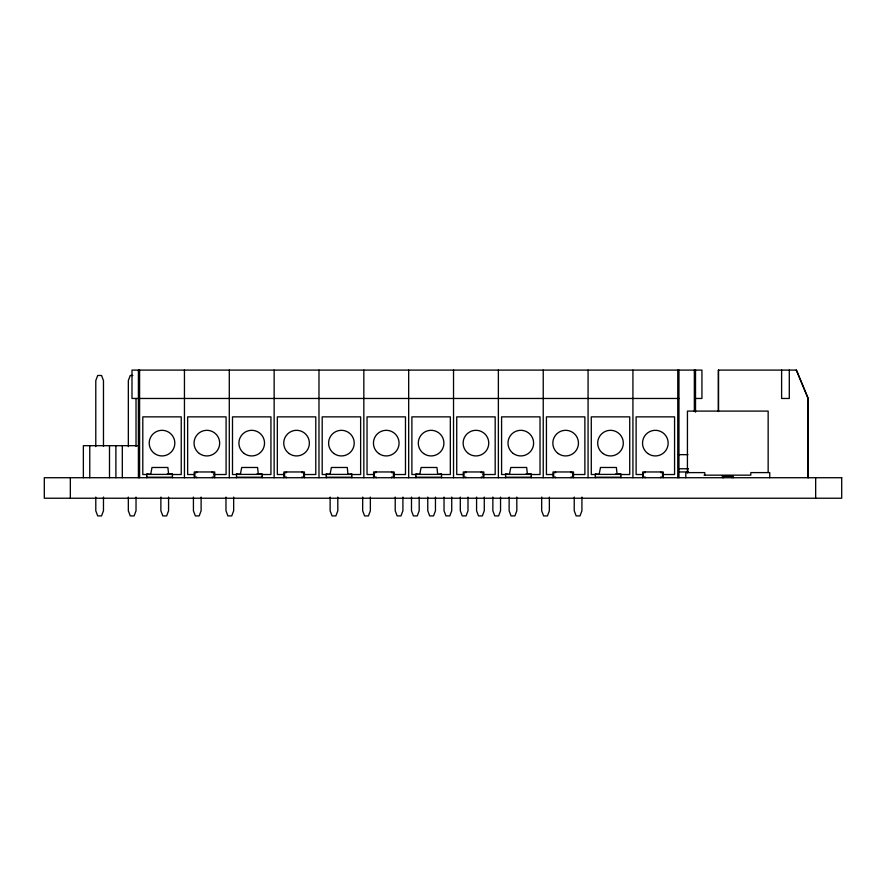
<?xml version="1.0" encoding="UTF-8"?>
<svg xmlns="http://www.w3.org/2000/svg" width="886" height="886" viewBox="0 0 886 886"><rect width="100%" height="100%" fill="white"/><g stroke="black" fill="none" stroke-linecap="round" stroke-linejoin="round"><path stroke-width="1.33" d="M150.653 474.398L152.004 467.476L167.875 467.476L168.595 473.877M240.35 474.398L241.701 467.476L257.571 467.476L258.291 473.877M330.046 474.398L331.397 467.476L347.268 467.476L347.988 474.398L351.831 473.877L351.831 477.72M132.822 375.476L130.253 375.476L128.337 380.592L128.337 446.61M678.964 398.467L131.992 398.467L131.992 370.093L701.933 370.093L701.933 398.467L695.521 398.467M138.094 445.691L83.362 445.691L83.362 477.72M678.388 454.662L687.946 454.662M678.776 468.76L688.4 468.76M678.776 471.961L688.4 471.961M167.31 473.877L172.438 473.877L172.438 477.72M257.006 473.877L262.134 473.877L262.134 477.72M526.096 473.877L531.223 473.877L531.223 477.72M615.792 473.877L620.92 473.877L620.92 477.72M146.81 474.398L172.438 474.398M236.507 474.398L262.134 474.398M326.203 474.398L351.831 474.398M415.899 474.398L441.527 474.398M505.596 474.398L531.223 474.398M595.292 474.398L620.92 474.398M146.888 474.519L142.801 474.519L142.801 416.863L181.242 416.863L181.242 474.519L171.884 474.519M194.455 474.519L187.644 474.519L187.644 416.863L226.085 416.863L226.085 474.519L214.058 474.519M236.584 474.519L232.497 474.519L232.497 416.863L270.939 416.863L270.939 474.519L261.58 474.519M284.151 474.519L277.34 474.519L277.34 416.863L315.781 416.863L315.781 474.519L303.754 474.519M326.281 474.519L322.194 474.519L322.194 416.863L360.635 416.863L360.635 474.519L351.277 474.519M373.848 474.519L367.037 474.519L367.037 416.863L405.478 416.863L405.478 474.519L393.45 474.519M415.977 474.519L411.89 474.519L411.89 416.863L450.332 416.863L450.332 474.519L440.973 474.519M463.544 474.519L456.733 474.519L456.733 416.863L495.174 416.863L495.174 474.519L483.147 474.519M505.673 474.519L501.587 474.519L501.587 416.863L540.028 416.863L540.028 474.519L530.67 474.519M553.241 474.519L546.429 474.519L546.429 416.863L584.871 416.863L584.871 474.519L572.843 474.519M595.37 474.519L591.283 474.519L591.283 416.863L629.725 416.863L629.725 474.519L620.366 474.519M642.937 474.519L636.126 474.519L636.126 416.863L674.567 416.863L674.567 474.519L662.54 474.519M704.06 475.162L750.819 475.162L750.819 472.603L769.746 472.603L769.746 477.72M146.81 477.211L172.438 477.211M236.507 477.211L262.134 477.211M326.203 477.211L351.831 477.211M415.899 477.211L441.527 477.211M505.596 477.211L531.223 477.211M595.292 477.211L620.92 477.211M796.281 370.093L808.054 398.467L808.054 477.72M815.663 477.72L815.663 498.231M808.231 477.72L808.231 398.467L796.459 370.093L718.358 370.093L718.358 411.492M789.293 370.093L789.293 398.467L781.607 398.467L781.607 370.093M768.151 472.437L768.151 411.093L687.447 411.093L687.425 472.437M733.231 477.72L733.231 475.804L722.345 475.804L722.345 477.72M731.947 477.72L731.947 476.125L723.618 476.125L723.618 477.72M718.535 370.093L718.535 411.492M704.758 475.162L704.758 472.603L685.819 472.603L685.819 477.72M695.521 370.093L695.521 412.134M694.336 370.093L694.336 411.492M687.68 468.76L687.68 472.958M678.964 370.093L678.964 477.72M677.768 370.093L677.768 477.72M663.204 477.72L663.204 471.961L642.704 471.961L642.704 477.72M660.646 471.961L660.646 472.603L662.562 472.603L662.562 477.089L660.646 477.089L660.646 477.72M645.263 471.961L645.263 472.603L643.347 472.603L643.347 477.089L645.263 477.089L645.263 477.72M632.925 370.093L632.925 477.72M617.077 473.877L616.357 467.476L600.486 467.476L599.135 474.398L595.292 473.877L595.292 477.72M588.071 370.093L588.071 477.72M581.914 497.079L581.914 510.79L579.987 515.907L576.144 515.907L574.228 510.79L574.228 497.079M573.508 477.72L573.508 471.961L553.008 471.961L553.008 477.72M570.949 471.961L570.949 472.603L572.865 472.603L572.865 477.089L570.949 477.089L570.949 477.72M555.566 471.961L555.566 472.603L553.65 472.603L553.65 477.089L555.566 477.089L555.566 477.72M549.364 497.079L549.364 510.79L547.448 515.907L543.605 515.907L541.678 510.79L541.678 497.079M543.229 370.093L543.229 477.72M527.38 473.877L526.661 467.476L510.79 467.476L509.439 474.398L505.596 473.877L505.596 477.72M516.815 497.079L516.815 510.79L514.899 515.907L511.056 515.907L509.129 510.79L509.129 497.079M500.546 497.079L500.546 510.79L498.63 515.907L494.776 515.907L492.86 510.79L492.86 497.079M498.375 370.093L498.375 477.72M484.277 497.079L484.277 510.79L482.349 515.907L478.506 515.907L476.579 510.79L476.579 497.079M483.811 477.72L483.811 471.961L463.312 471.961L463.312 477.72M481.253 471.961L481.253 472.603L483.169 472.603L483.169 477.089L481.253 477.089L481.253 477.72M467.996 497.079L467.996 510.79L466.08 515.907L462.237 515.907L460.31 510.79L460.31 497.079M465.87 471.961L465.87 472.603L463.954 472.603L463.954 477.089L465.87 477.089L465.87 477.72M453.532 370.093L453.532 477.72M451.727 497.079L451.727 510.79L449.8 515.907L445.957 515.907L444.041 510.79L444.041 497.079M441.527 477.72L441.527 473.877L437.684 474.398L436.964 467.476L421.094 467.476L419.742 474.398L415.899 473.877L415.899 477.72M435.458 497.079L435.458 510.79L433.531 515.907L429.688 515.907L427.761 510.79L427.761 497.079M419.178 497.079L419.178 510.79L417.262 515.907L413.408 515.907L411.492 510.79L411.492 497.079M408.679 370.093L408.679 477.72M402.909 497.079L402.909 510.79L400.981 515.907L397.138 515.907L395.222 510.79L395.222 497.079M394.115 477.72L394.115 471.961L373.615 471.961L373.615 477.72M391.557 471.961L391.557 472.603L393.473 472.603L393.473 477.089L391.557 477.089L391.557 477.72M376.173 471.961L376.173 472.603L374.257 472.603L374.257 477.089L376.173 477.089L376.173 477.72M370.359 497.079L370.359 510.79L368.432 515.907L364.589 515.907L362.673 510.79L362.673 497.079M363.836 370.093L363.836 477.72M337.81 497.079L337.81 510.79L335.894 515.907L332.051 515.907L330.124 510.79L330.124 497.079M330.113 474.398L326.203 473.877L326.203 477.72M318.982 370.093L318.982 477.72M304.419 477.72L304.419 471.961L283.919 471.961L283.919 477.72M301.86 471.961L301.86 472.603L303.776 472.603L303.776 477.089L301.86 477.089L301.86 477.72M286.477 471.961L286.477 472.603L284.561 472.603L284.561 477.089L286.477 477.089L286.477 477.72M274.139 370.093L274.139 477.72M240.416 474.398L236.507 473.877L236.507 477.72M233.66 497.079L233.66 510.79L231.744 515.907L227.89 515.907L225.974 510.79L225.974 497.079M229.286 370.093L229.286 477.72M214.722 477.72L214.722 471.961L194.222 471.961L194.222 477.72M212.164 471.961L212.164 472.603L214.08 472.603L214.08 477.089L212.164 477.089L212.164 477.72M201.111 497.079L201.111 510.79L199.195 515.907L195.352 515.907L193.425 510.79L193.425 497.079M196.781 471.961L196.781 472.603L194.865 472.603L194.865 477.089L196.781 477.089L196.781 477.72M184.443 370.093L184.443 477.72M168.573 497.079L168.573 510.79L166.646 515.907L162.802 515.907L160.875 510.79L160.875 497.079M150.72 474.398L146.81 473.877L146.81 477.72M139.589 370.093L139.589 477.72M138.404 370.093L138.404 477.72M136.023 398.412L136.023 446.378M136.023 497.079L136.023 510.79L134.096 515.907L130.253 515.907L128.337 510.79L128.337 497.079M122.312 445.691L122.312 477.72M115.9 445.691L115.9 477.72M109.499 445.691L109.499 477.72M103.474 446.378L103.474 380.592L101.547 375.476L97.704 375.476L95.788 380.592L95.788 446.61M103.474 497.079L103.474 510.79L101.547 515.907L97.704 515.907L95.788 510.79L95.788 497.079M89.763 445.691L89.763 477.72M70.337 477.72L70.337 498.231M841.7 477.72L44.3 477.72L44.3 498.231L841.7 498.231L841.7 477.72M647.832 453.51A12.814 12.814 0 0 0 668.088 444.451A12.814 12.814 0 0 0 650.114 431.427A12.814 12.814 0 0 0 647.832 453.51M602.989 453.51A12.814 12.814 0 0 0 623.246 444.451A12.814 12.814 0 0 0 605.271 431.427A12.814 12.814 0 0 0 602.989 453.51M558.136 453.51A12.814 12.814 0 0 0 578.392 444.451A12.814 12.814 0 0 0 560.417 431.427A12.814 12.814 0 0 0 558.136 453.51M513.293 453.51A12.814 12.814 0 0 0 533.549 444.451A12.814 12.814 0 0 0 515.574 431.427A12.814 12.814 0 0 0 513.293 453.51M468.439 453.51A12.814 12.814 0 0 0 488.695 444.451A12.814 12.814 0 0 0 470.721 431.427A12.814 12.814 0 0 0 468.439 453.51M423.597 453.51A12.814 12.814 0 0 0 443.853 444.451A12.814 12.814 0 0 0 425.878 431.427A12.814 12.814 0 0 0 423.597 453.51M378.743 453.51A12.814 12.814 0 0 0 398.999 444.451A12.814 12.814 0 0 0 381.024 431.427A12.814 12.814 0 0 0 378.743 453.51M333.9 453.51A12.814 12.814 0 0 0 354.156 444.451A12.814 12.814 0 0 0 336.182 431.427A12.814 12.814 0 0 0 333.9 453.51M289.046 453.51A12.814 12.814 0 0 0 309.303 444.451A12.814 12.814 0 0 0 291.328 431.427A12.814 12.814 0 0 0 289.046 453.51M244.204 453.51A12.814 12.814 0 0 0 264.46 444.451A12.814 12.814 0 0 0 246.485 431.427A12.814 12.814 0 0 0 244.204 453.51M199.35 453.51A12.814 12.814 0 0 0 219.606 444.451A12.814 12.814 0 0 0 201.631 431.427A12.814 12.814 0 0 0 199.35 453.51M154.507 453.51A12.814 12.814 0 0 0 174.763 444.451A12.814 12.814 0 0 0 156.789 431.427A12.814 12.814 0 0 0 154.507 453.51"/></g></svg>
